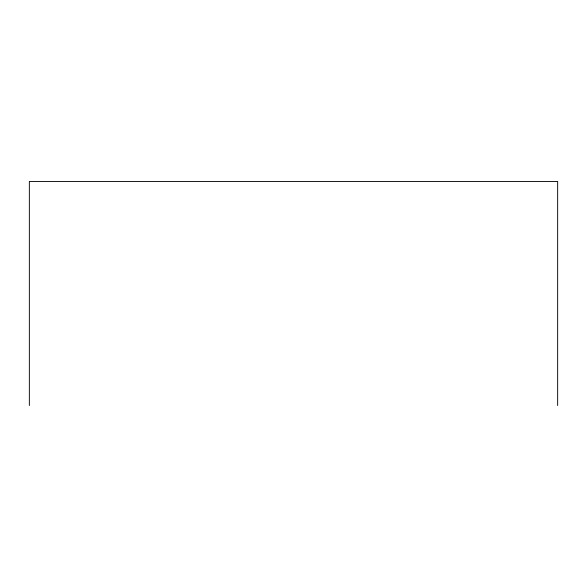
<?xml version="1.0" encoding="UTF-8"?>
<svg xmlns="http://www.w3.org/2000/svg" width="587" height="587" viewBox="0 0 587 587"><rect width="100%" height="100%" fill="white"/><g stroke="black" fill="none" stroke-linecap="round" stroke-linejoin="round"><path stroke-width="0.88" d="M557.65 405.544L557.65 181.456L29.35 181.456L29.35 405.544"/></g></svg>
